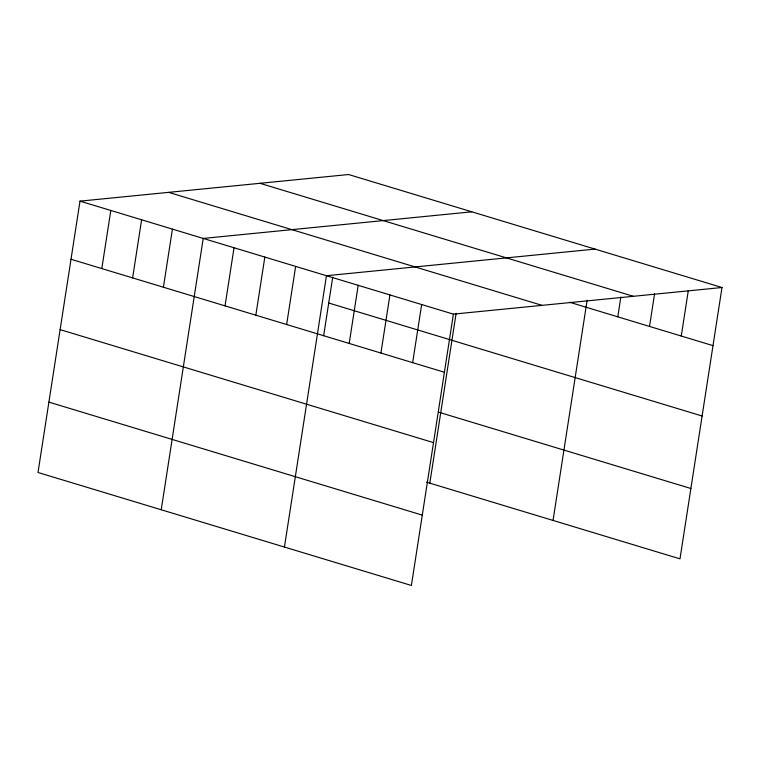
<?xml version="1.0" encoding="UTF-8"?>
<svg xmlns="http://www.w3.org/2000/svg" width="760" height="760" viewBox="0 0 760 760"><rect width="100%" height="100%" fill="white"/><g stroke="black" fill="none" stroke-linecap="round" stroke-linejoin="round"><path stroke-width="1.14" d="M722 287.517L348.602 174.524L80.009 201.143L38 472.483L411.397 585.475L453.397 314.137L722 287.517L679.991 558.856L426.522 482.153M101.811 268.584L110.808 210.463M132.62 277.903L141.616 219.782M163.419 287.233L172.425 229.102M161.225 509.77L203.224 238.431L471.827 211.812M225.036 305.872L234.032 247.751M255.835 315.191L264.841 257.07M286.644 324.52L295.64 266.399M284.44 547.058L326.448 275.719L595.042 249.099M323.646 335.749L332.709 277.21M349.191 343.444L358.188 285.323M380.921 353.048L389.927 294.927M412.661 362.653L421.658 304.532M429.818 483.151L456.114 313.32M553.042 520.438L587.128 300.248M617.785 316.825L620.844 297.065M649.524 326.43L654.559 293.882M681.264 336.034L688.284 290.7M259.967 183.302L633.365 296.305M569.544 302.224L713.003 345.638M168.644 192.356L542.042 305.349M80.009 201.143L453.397 314.137M328.719 303.012L702.107 416.005M71.013 259.264L444.401 372.257M438.51 412.129L690.887 488.5M60.116 329.622L433.513 442.624M48.896 402.116L422.284 515.119"/></g></svg>
